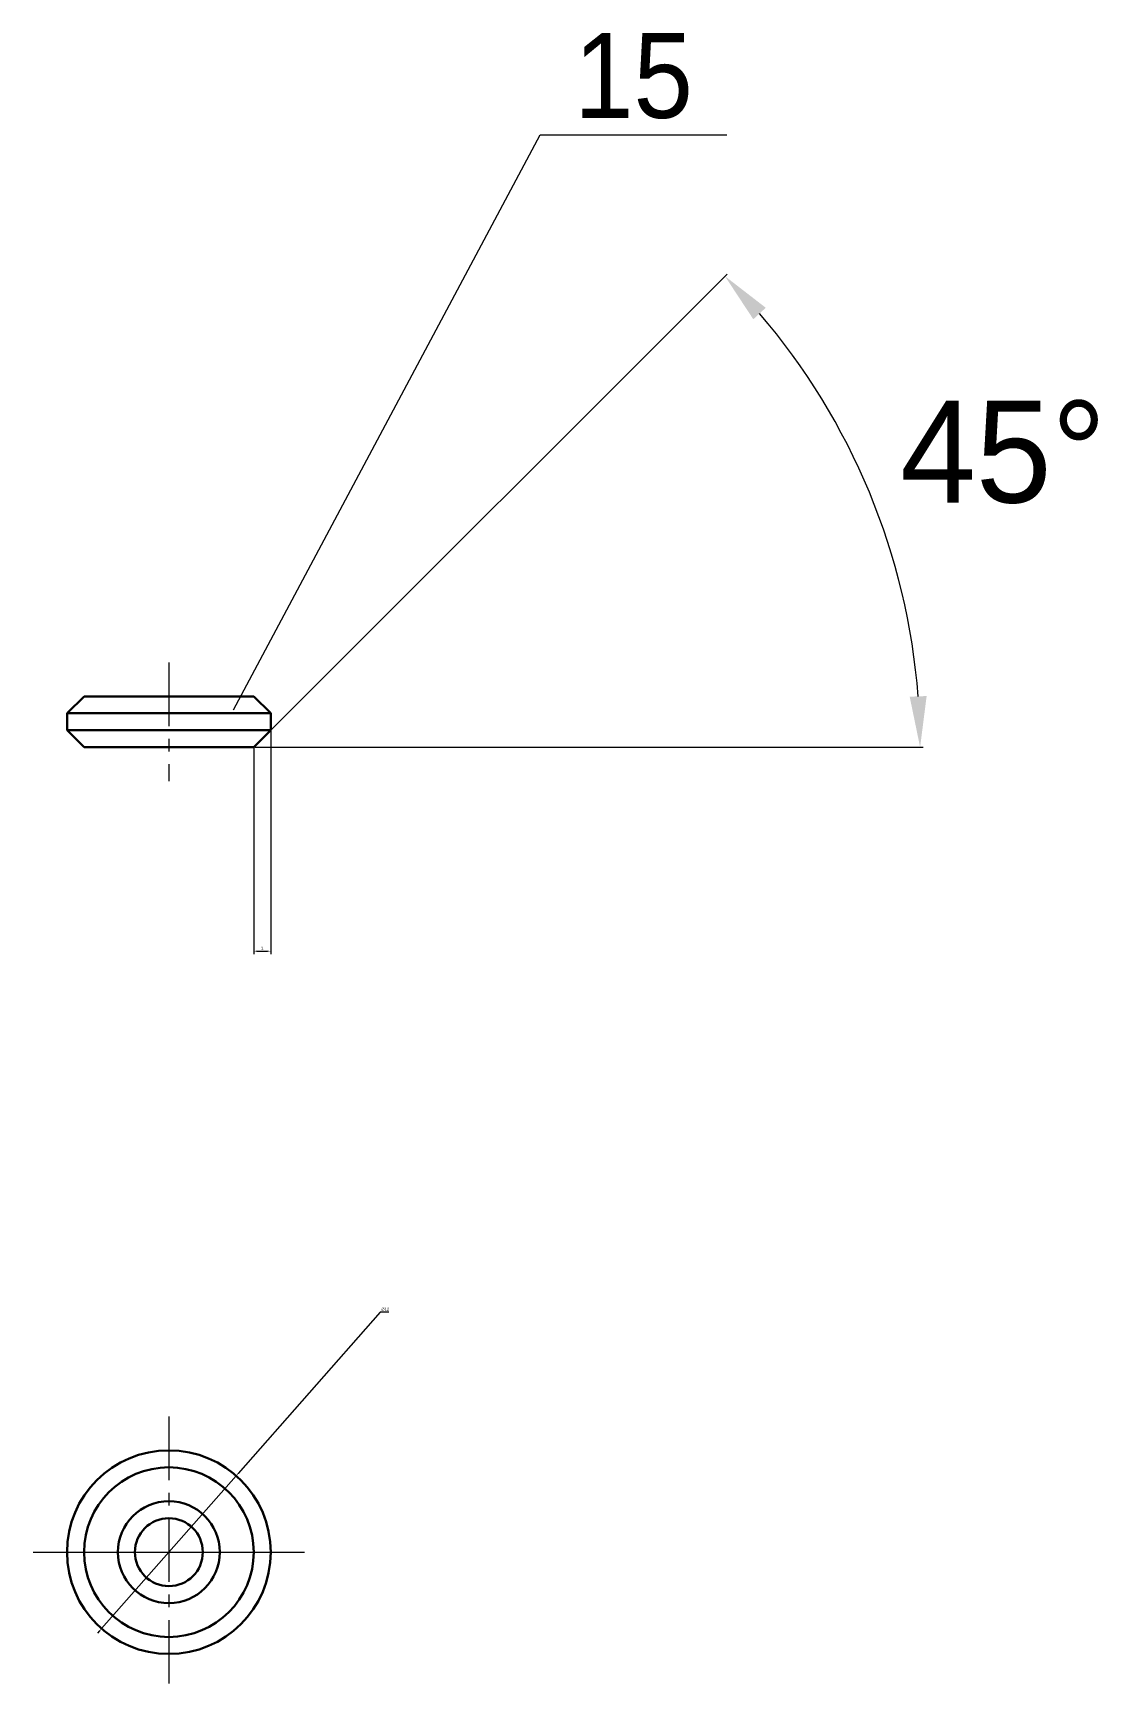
# Model space of a CAD drawing. Extents: x -146 to -10, y 171 to 269.
# Drawn here: x -146.3 to -83.6, y 171.4 to 268.9 of the extents above; entities that cross this region are included whole.
import ezdxf
from ezdxf.enums import TextEntityAlignment as Align

# ---------------------------------------------------------------- set-up
doc = ezdxf.new("R2010")
doc.units = 0
doc.header["$LTSCALE"] = 3
doc.header["$MEASUREMENT"] = 0
for name, pattern in [('AXES', [2, 1.25, -0.25, 0.25, -0.25]), ('CACHE', [0.375, 0.25, -0.125]), ('CONTINU', [0])]:
    doc.linetypes.add(name, pattern=pattern)
for name, color, linetype, lineweight in [('1', 1, 'CACHE', 30), ('AXES', 3, 'AXES', 9), ('COTATION', 4, 'CONTINU', 9), ('FORT', 1, 'CONTINU', 30)]:
    doc.layers.add(name, color=color, linetype=linetype, lineweight=lineweight)

msp = doc.modelspace()

# ---------------------------------------------------------------- linework, layer by layer
at = {"layer": '1', "linetype": 'ByBlock'}
for radius in [6, 5, 3, 2]:
    msp.add_circle((-138.345, 179.371), radius, dxfattribs=at)
at = {"layer": 'AXES'}
for p, q in [((-138.345, 231.809), (-138.345, 224.809)), ((-138.345, 187.371), (-138.345, 171.371))]:
    msp.add_line(p, q, dxfattribs=at)
at = {"layer": 'AXES', "linetype": 'ByBlock'}
for p, q in [((-132.345, 227.747), (-132.345, 214.61)), ((-133.345, 226.747), (-133.345, 214.61)), ((-133.165, 214.79), (-132.525, 214.79)), ((-125.897, 193.513), (-134.261, 184.01)), ((-125.387, 193.513), (-125.897, 193.513)), ((-142.309, 174.867), (-134.38, 183.875)), ((-146.345, 179.371), (-130.345, 179.371)), ((-142.428, 174.732), (-142.546, 174.597))]:
    msp.add_line(p, q, dxfattribs=at)
for points in [[(-133.165, 214.82), (-133.165, 214.76), (-133.345, 214.79)], [(-132.525, 214.82), (-132.525, 214.76), (-132.345, 214.79)], [(-134.284, 184.03), (-134.239, 183.99), (-134.38, 183.875)], [(-142.45, 174.752), (-142.405, 174.712), (-142.309, 174.867)]]:
    msp.add_solid(points, dxfattribs=at)
at = {"layer": 'COTATION'}
for p, q in [((-134.53, 229.023), (-116.47, 262.897)), ((-116.47, 262.897), (-105.47, 262.897))]:
    msp.add_line(p, q, dxfattribs=at)
at = {"layer": 'COTATION', "linetype": 'ByBlock'}
for p, q in [((-132.3, 227.853), (-105.455, 254.699)), ((-133.282, 226.809), (-93.903, 226.809))]:
    msp.add_line(p, q, dxfattribs=at)
msp.add_arc((-133.345, 226.809), 39.262, 4.37906, 40.62094, dxfattribs=at)
for points in [[(-103.91, 252.031), (-103.177, 252.71), (-105.582, 254.571)], [(-93.698, 229.826), (-94.697, 229.788), (-94.083, 226.809)]]:
    msp.add_solid(points, dxfattribs=at)
at = {"layer": 'FORT'}
for p, q in [((-143.345, 229.809), (-144.345, 228.809)), ((-143.345, 229.809), (-141.345, 229.809)), ((-141.345, 229.809), (-138.345, 229.809)), ((-135.345, 229.809), (-138.345, 229.809)), ((-133.345, 229.809), (-135.345, 229.809)), ((-133.345, 229.809), (-132.345, 228.809)), ((-144.345, 228.809), (-132.345, 228.809)), ((-144.345, 228.809), (-144.345, 227.809)), ((-132.345, 228.809), (-132.345, 227.809)), ((-144.345, 227.809), (-132.345, 227.809)), ((-143.345, 226.809), (-144.345, 227.809)), ((-141.345, 227.809), (-138.345, 227.809)), ((-133.345, 226.809), (-132.345, 227.809)), ((-133.345, 226.809), (-143.345, 226.809))]:
    msp.add_line(p, q, dxfattribs=at)

# ---------------------------------------------------------------- texts
at = {"layer": 'AXES', "linetype": 'ByBlock', "char_height": 0.18, "attachment_point": 5}
for s, insert in [('\\A1;1', (-132.845, 214.97)), ('\\A1;∅12', (-125.597, 193.693))]:
    msp.add_mtext(s, dxfattribs=dict(at, insert=insert))
at = {"layer": 'COTATION', "width": 1.05}
msp.add_text('15', height=5, dxfattribs=at).set_placement((-114.47, 263.897), (-107.47, 263.897), align=Align.FIT)
at = {"layer": 'COTATION', "linetype": 'ByBlock', "insert": (-89.193, 244.187), "char_height": 6, "attachment_point": 5}
msp.add_mtext('\\A1;45°', dxfattribs=at)

doc.saveas('drawing.dxf')
